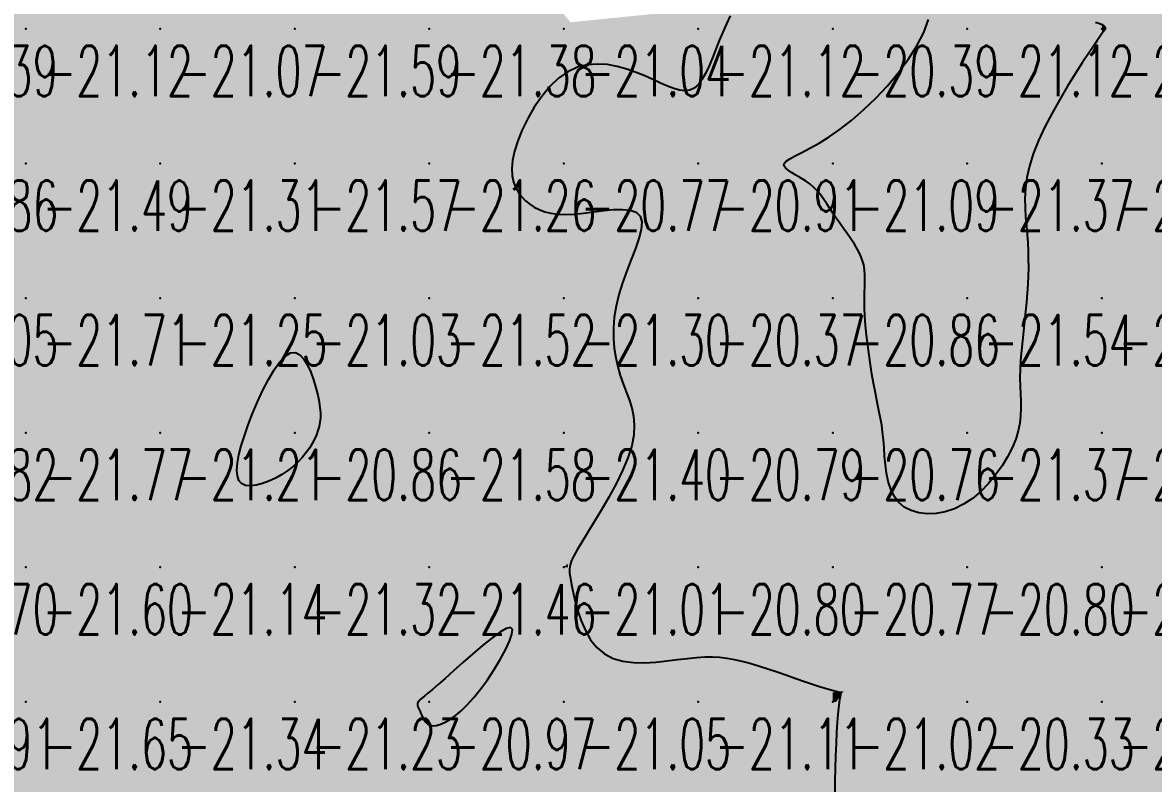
# Model space of a CAD drawing. Header units: millimetres. Extents: x 88261 to 90953, y 390274 to 392322.
# Drawn here: x 89000 to 89084.1, y 391531.2 to 391587.7 of the extents above; entities that cross this region are included whole.
import ezdxf
from ezdxf.enums import TextEntityAlignment as Align

# ---------------------------------------------------------------- set-up
doc = ezdxf.new("R2010")
doc.units = ezdxf.units.MM
doc.header["$LTSCALE"] = 25
for name, color, linetype in [('CN_03_00', 7, 'Continuous'), ('COTEAlt', 7, 'Continuous'), ('TN_COLORIAGE', 7, 'Continuous')]:
    doc.layers.add(name, color=color, linetype=linetype)
doc.styles.add('Simplex 1.0', font='Simplex.shx', dxfattribs={"width": 0.99, "height": 2.5})
doc.styles.get("Standard").update_dxf_attribs({"font": 'times.ttf'})

# ---------------------------------------------------------------- blocks, each defined once
blk = doc.blocks.new('COTE')
at = {"color": 0}
blk.add_point((0, 0), dxfattribs=at)
at = {"layer": 'COTEAlt'}
blk.add_attdef('ALT', text='', height=3.75, dxfattribs=at).set_placement((1.25, -1.25), align=Align.TOP_LEFT)

msp = doc.modelspace()

# ---------------------------------------------------------------- linework, layer by layer
at = {"layer": 'CN_03_00', "elevation": -21, "flags": 128}
for points in [[(89052.623, 391588.203), (89052.347, 391587.62), (89052.071, 391587.005), (89051.808, 391586.368), (89051.555, 391585.728), (89051.307, 391585.102), (89051.059, 391584.51), (89050.804, 391583.97), (89050.538, 391583.499), (89050.255, 391583.117), (89049.949, 391582.841), (89049.615, 391582.685), (89049.251, 391582.639), (89048.853, 391582.685), (89048.42, 391582.808), (89047.949, 391582.992), (89047.437, 391583.221), (89046.881, 391583.478), (89046.28, 391583.748), (89045.633, 391584.014), (89044.946, 391584.256), (89044.231, 391584.453), (89043.496, 391584.586), (89042.751, 391584.634), (89042.006, 391584.576), (89041.27, 391584.393), (89040.553, 391584.063), (89039.865, 391583.576), (89039.214, 391582.954), (89038.61, 391582.229), (89038.06, 391581.432), (89037.575, 391580.595), (89037.162, 391579.75), (89036.831, 391578.928), (89036.591, 391578.161), (89036.447, 391577.474), (89036.394, 391576.865), (89036.42, 391576.329), (89036.517, 391575.858), (89036.674, 391575.444), (89036.883, 391575.081), (89037.133, 391574.761), (89037.416, 391574.476), (89037.723, 391574.223), (89038.058, 391574), (89038.429, 391573.812), (89038.84, 391573.662), (89039.299, 391573.55), (89039.812, 391573.482), (89040.384, 391573.458), (89041.023, 391573.482), (89041.728, 391573.553), (89042.473, 391573.648), (89043.225, 391573.744), (89043.95, 391573.814), (89044.617, 391573.834), (89045.191, 391573.777), (89045.641, 391573.62), (89045.933, 391573.335), (89046.046, 391572.906), (89046.002, 391572.347), (89045.834, 391571.681), (89045.578, 391570.928), (89045.266, 391570.112), (89044.933, 391569.255), (89044.612, 391568.377), (89044.336, 391567.503), (89044.134, 391566.65), (89044.006, 391565.822), (89043.946, 391565.022), (89043.947, 391564.251), (89044.005, 391563.51), (89044.112, 391562.801), (89044.263, 391562.124), (89044.453, 391561.481), (89044.671, 391560.872), (89044.9, 391560.281), (89045.119, 391559.695), (89045.305, 391559.097), (89045.437, 391558.47), (89045.494, 391557.8), (89045.455, 391557.071), (89045.298, 391556.265), (89045.01, 391555.377), (89044.613, 391554.426), (89044.135, 391553.444), (89043.608, 391552.46), (89043.059, 391551.504), (89042.519, 391550.606), (89042.018, 391549.795), (89041.585, 391549.102), (89041.243, 391548.545), (89040.991, 391548.101), (89040.817, 391547.738), (89040.715, 391547.421), (89040.674, 391547.117), (89040.685, 391546.792), (89040.74, 391546.413), (89040.83, 391545.947), (89040.948, 391545.37), (89041.1, 391544.707), (89041.297, 391543.99), (89041.547, 391543.254), (89041.86, 391542.533), (89042.245, 391541.861), (89042.711, 391541.272), (89043.268, 391540.799), (89043.92, 391540.467), (89044.65, 391540.264), (89045.437, 391540.167), (89046.258, 391540.152), (89047.091, 391540.198), (89047.916, 391540.282), (89048.708, 391540.381), (89049.448, 391540.473), (89050.119, 391540.539), (89050.731, 391540.575), (89051.301, 391540.579), (89051.844, 391540.552), (89052.378, 391540.492), (89052.917, 391540.4), (89053.479, 391540.273), (89054.079, 391540.113), (89054.728, 391539.919), (89055.414, 391539.7), (89056.117, 391539.466), (89056.82, 391539.224), (89057.504, 391538.986), (89058.15, 391538.761), (89058.74, 391538.557), (89059.256, 391538.385), (89059.683, 391538.252), (89060.026, 391538.152), (89060.293, 391538.08), (89060.495, 391538.028), (89060.64, 391537.99), (89060.737, 391537.959), (89060.795, 391537.927), (89060.823, 391537.889), (89060.829, 391537.835), (89060.817, 391537.751), (89060.791, 391537.621), (89060.755, 391537.43), (89060.711, 391537.16), (89060.662, 391536.796), (89060.613, 391536.321), (89060.567, 391535.721), (89060.526, 391534.986), (89060.49, 391534.147), (89060.459, 391533.239), (89060.433, 391532.299), (89060.411, 391531.365), (89060.394, 391530.474)], [(89079.785, 391587.748), (89080.025, 391587.664), (89080.194, 391587.597), (89080.305, 391587.546), (89080.372, 391587.505), (89080.41, 391587.473), (89080.433, 391587.444), (89080.452, 391587.417), (89080.469, 391587.39), (89080.484, 391587.364), (89080.495, 391587.338), (89080.503, 391587.312), (89080.505, 391587.285), (89080.503, 391587.258), (89080.494, 391587.231), (89080.476, 391587.199), (89080.441, 391587.149), (89080.377, 391587.06), (89080.274, 391586.916), (89080.121, 391586.696), (89079.907, 391586.384), (89079.621, 391585.96), (89079.252, 391585.406), (89078.796, 391584.712), (89078.273, 391583.895), (89077.707, 391582.985), (89077.125, 391582.007), (89076.553, 391580.99), (89076.016, 391579.959), (89075.541, 391578.941), (89075.151, 391577.965), (89074.868, 391577.052), (89074.681, 391576.199), (89074.575, 391575.401), (89074.533, 391574.649), (89074.54, 391573.938), (89074.58, 391573.26), (89074.636, 391572.609), (89074.694, 391571.977), (89074.739, 391571.357), (89074.769, 391570.744), (89074.784, 391570.134), (89074.785, 391569.521), (89074.771, 391568.9), (89074.743, 391568.267), (89074.701, 391567.615), (89074.645, 391566.94), (89074.577, 391566.24), (89074.499, 391565.521), (89074.419, 391564.791), (89074.341, 391564.061), (89074.27, 391563.338), (89074.213, 391562.632), (89074.173, 391561.952), (89074.157, 391561.306), (89074.167, 391560.701), (89074.191, 391560.129), (89074.216, 391559.579), (89074.227, 391559.039), (89074.21, 391558.499), (89074.152, 391557.947), (89074.037, 391557.373), (89073.852, 391556.766), (89073.585, 391556.119), (89073.242, 391555.446), (89072.829, 391554.767), (89072.354, 391554.099), (89071.823, 391553.462), (89071.245, 391552.873), (89070.627, 391552.353), (89069.975, 391551.919), (89069.299, 391551.588), (89068.613, 391551.36), (89067.932, 391551.233), (89067.271, 391551.207), (89066.646, 391551.279), (89066.072, 391551.448), (89065.564, 391551.711), (89065.138, 391552.068), (89064.805, 391552.514), (89064.554, 391553.033), (89064.373, 391553.609), (89064.246, 391554.223), (89064.161, 391554.859), (89064.103, 391555.499), (89064.058, 391556.126), (89064.012, 391556.721), (89063.954, 391557.273), (89063.882, 391557.79), (89063.799, 391558.286), (89063.707, 391558.775), (89063.606, 391559.27), (89063.5, 391559.785), (89063.389, 391560.334), (89063.275, 391560.93), (89063.16, 391561.583), (89063.048, 391562.282), (89062.941, 391563.01), (89062.843, 391563.752), (89062.758, 391564.492), (89062.688, 391565.214), (89062.637, 391565.902), (89062.608, 391566.54), (89062.602, 391567.117), (89062.612, 391567.638), (89062.628, 391568.112), (89062.639, 391568.547), (89062.636, 391568.954), (89062.609, 391569.341), (89062.548, 391569.717), (89062.443, 391570.092), (89062.287, 391570.474), (89062.087, 391570.86), (89061.852, 391571.251), (89061.593, 391571.642), (89061.317, 391572.033), (89061.037, 391572.421), (89060.76, 391572.804), (89060.496, 391573.18), (89060.253, 391573.547), (89060.025, 391573.903), (89059.805, 391574.246), (89059.585, 391574.576), (89059.356, 391574.89), (89059.111, 391575.187), (89058.842, 391575.465), (89058.542, 391575.723), (89058.207, 391575.96), (89057.855, 391576.178), (89057.508, 391576.38), (89057.188, 391576.569), (89056.919, 391576.747), (89056.722, 391576.918), (89056.619, 391577.083), (89056.633, 391577.247), (89056.781, 391577.413), (89057.058, 391577.594), (89057.452, 391577.804), (89057.952, 391578.058), (89058.547, 391578.37), (89059.227, 391578.753), (89059.98, 391579.223), (89060.796, 391579.793), (89061.66, 391580.472), (89062.55, 391581.249), (89063.44, 391582.105), (89064.305, 391583.023), (89065.12, 391583.985), (89065.859, 391584.975), (89066.496, 391585.973), (89067.007, 391586.964), (89067.371, 391587.93)]]:
    msp.add_lwpolyline(points, dxfattribs=at)
for points in [[(89016.099, 391553.694), (89015.983, 391554.034), (89015.949, 391554.467), (89015.989, 391554.989), (89016.1, 391555.591), (89016.273, 391556.267), (89016.505, 391557.01), (89016.789, 391557.814), (89017.119, 391558.668), (89017.486, 391559.54), (89017.881, 391560.395), (89018.294, 391561.197), (89018.715, 391561.912), (89019.136, 391562.504), (89019.546, 391562.937), (89019.937, 391563.176), (89020.3, 391563.198), (89020.633, 391563.027), (89020.935, 391562.701), (89021.205, 391562.256), (89021.443, 391561.729), (89021.648, 391561.157), (89021.819, 391560.578), (89021.956, 391560.027), (89022.057, 391559.534), (89022.123, 391559.097), (89022.157, 391558.707), (89022.158, 391558.352), (89022.128, 391558.023), (89022.068, 391557.71), (89021.979, 391557.403), (89021.862, 391557.092), (89021.718, 391556.77), (89021.544, 391556.438), (89021.339, 391556.1), (89021.099, 391555.758), (89020.822, 391555.418), (89020.506, 391555.082), (89020.147, 391554.755), (89019.743, 391554.439), (89019.295, 391554.14), (89018.818, 391553.869), (89018.327, 391553.636), (89017.842, 391553.454), (89017.379, 391553.333), (89016.957, 391553.286), (89016.591, 391553.323), (89016.301, 391553.456), (89016.099, 391553.694)], [(89029.698, 391536.223), (89029.777, 391536.053), (89029.872, 391535.887), (89029.986, 391535.734), (89030.126, 391535.606), (89030.297, 391535.513), (89030.504, 391535.466), (89030.753, 391535.476), (89031.047, 391535.551), (89031.384, 391535.696), (89031.76, 391535.914), (89032.17, 391536.207), (89032.61, 391536.578), (89033.075, 391537.029), (89033.561, 391537.564), (89034.064, 391538.185), (89034.575, 391538.887), (89035.073, 391539.636), (89035.53, 391540.39), (89035.921, 391541.107), (89036.22, 391541.745), (89036.4, 391542.264), (89036.435, 391542.62), (89036.299, 391542.772), (89035.976, 391542.692), (89035.495, 391542.412), (89034.893, 391541.974), (89034.21, 391541.424), (89033.483, 391540.805), (89032.752, 391540.163), (89032.053, 391539.541), (89031.427, 391538.984), (89030.903, 391538.527), (89030.479, 391538.165), (89030.144, 391537.885), (89029.886, 391537.673), (89029.695, 391537.515), (89029.561, 391537.397), (89029.471, 391537.305), (89029.416, 391537.226), (89029.386, 391537.147), (89029.377, 391537.065), (89029.387, 391536.978), (89029.413, 391536.883), (89029.452, 391536.778), (89029.503, 391536.662), (89029.562, 391536.531), (89029.627, 391536.385), (89029.698, 391536.223)]]:
    msp.add_lwpolyline(points, close=True, dxfattribs=at)
at = {"layer": 'TN_COLORIAGE', "color": 233}
for points in [[(88990.249, 391587.239, -21.134), (89000.249, 391587.239, -21.134), (89000.249, 391597.239, -21.134)], [(88990.249, 391597.239, -21.134), (88990.249, 391587.239, -21.134), (89000.249, 391597.239, -21.134)], [(89000.249, 391597.239, -21), (89004.621, 391597.239, -21), (89000.249, 391587.239, -21), (89004.303, 391591.293, -21)], [(89010.249, 391587.239, -21.602), (89020.249, 391587.239, -21.602), (89020.249, 391597.239, -21.602)], [(89020.249, 391597.239, -21), (89012.48, 391597.239, -21), (89010.249, 391587.239, -21), (89010.249, 391590.038, -21)], [(89020.249, 391587.239, -21.343), (89030.249, 391587.239, -21.343), (89030.249, 391597.239, -21.343)], [(89020.249, 391597.239, -21.343), (89020.249, 391587.239, -21.343), (89030.249, 391597.239, -21.343)], [(89030.249, 391587.239, -21), (89035.794, 391592.785, -21), (89030.249, 391597.239, -21), (89035.573, 391597.239, -21)], [(89070.249, 391597.239, -21), (89067.264, 391594.255, -21), (89070.249, 391587.239, -21), (89068.632, 391587.239, -21)], [(89070.249, 391597.239, -21), (89074.496, 391597.239, -21), (89070.249, 391587.239, -21), (89072.757, 391589.747, -21)], [(89030.249, 391587.239, -21), (89035.794, 391592.785, -21), (89040.249, 391587.239, -21), (89040.249, 391588.34, -21)], [(89000.249, 391587.239, -21), (89004.303, 391591.293, -21), (89010.249, 391587.239, -21), (89010.249, 391590.038, -21)], [(89051.901, 391587.239, -21.121), (89054.573, 391591.564, -21.121), (89050.249, 391587.239, -21.121)], [(89050.249, 391588.686, -21.121), (89054.573, 391591.564, -21.121), (89050.249, 391587.239, -21.121)], [(89070.249, 391587.239, -21), (89072.757, 391589.747, -21), (89080.249, 391587.239, -21), (89080.249, 391587.681, -21)], [(89050.249, 391587.239, -21), (89050.249, 391588.686, -21), (89040.249, 391587.239, -21), (89040.745, 391587.736, -21)], [(89040.745, 391587.736, -21.037), (89040.249, 391588.34, -21.037), (89040.249, 391587.239, -21.037)], [(88990.249, 391587.239, -21.118), (88990.249, 391577.239, -21.118), (89000.249, 391587.239, -21.118)], [(88990.249, 391577.239, -21.118), (89000.249, 391577.239, -21.118), (89000.249, 391587.239, -21.118)], [(89000.249, 391577.239, -21.067), (89010.249, 391577.239, -21.067), (89010.249, 391587.239, -21.067)], [(89000.249, 391587.239, -21.067), (89000.249, 391577.239, -21.067), (89010.249, 391587.239, -21.067)], [(89010.249, 391587.239, -21.591), (89010.249, 391577.239, -21.591), (89020.249, 391587.239, -21.591)], [(89010.249, 391577.239, -21.591), (89020.249, 391577.239, -21.591), (89020.249, 391587.239, -21.591)], [(89020.249, 391577.239, -21.375), (89030.249, 391577.239, -21.375), (89030.249, 391587.239, -21.375)], [(89020.249, 391587.239, -21.375), (89020.249, 391577.239, -21.375), (89030.249, 391587.239, -21.375)], [(89030.249, 391577.239, -21), (89035.53, 391577.239, -21), (89040.249, 391587.239, -21), (89040.249, 391585.839, -21)], [(89030.249, 391587.239, -21.037), (89030.249, 391577.239, -21.037), (89040.249, 391587.239, -21.037)], [(89050.249, 391587.239, -21), (89046.796, 391583.786, -21), (89040.249, 391587.239, -21), (89040.249, 391585.839, -21)], [(89046.796, 391583.786, -21.121), (89050.249, 391581.506, -21.121), (89050.249, 391587.239, -21.121)], [(89051.901, 391587.239, -21.121), (89050.249, 391581.506, -21.121), (89050.249, 391587.239, -21.121)], [(89070.249, 391587.239, -21), (89068.632, 391587.239, -21), (89060.249, 391577.239, -21), (89060.249, 391578.569, -21)], [(89060.249, 391577.239, -21.118), (89070.249, 391577.239, -21.118), (89070.249, 391587.239, -21.118)], [(89070.249, 391587.239, -21.016), (89070.249, 391577.239, -21.016), (89080.249, 391587.239, -21.016)], [(89070.249, 391577.239, -21), (89073.951, 391577.239, -21), (89080.249, 391587.239, -21), (89080.249, 391586.99, -21)], [(89080.446, 391587.436, -21.016), (89080.249, 391587.681, -21.016), (89080.249, 391587.239, -21.016)], [(89080.446, 391587.436, -21.016), (89080.567, 391587.239, -21.016), (89080.249, 391587.239, -21.016)], [(89080.249, 391586.99, -21.016), (89080.567, 391587.239, -21.016), (89080.249, 391587.239, -21.016)], [(89060.249, 391578.569, -21.093), (89055.147, 391577.239, -21.093), (89060.249, 391577.239, -21.093)], [(88990.249, 391569.67, -21.495), (88991.088, 391568.079, -21.495), (88990.249, 391577.239, -21.495), (89000.249, 391577.239, -21.495)], [(88991.643, 391567.239, -21.495), (88991.088, 391568.079, -21.495), (89000.249, 391567.239, -21.495), (89000.249, 391577.239, -21.495)], [(89000.249, 391577.239, -21.314), (89000.249, 391567.239, -21.314), (89010.249, 391577.239, -21.314)], [(89000.249, 391567.239, -21.314), (89010.249, 391567.239, -21.314), (89010.249, 391577.239, -21.314)], [(89010.249, 391577.239, -21.572), (89010.249, 391567.239, -21.572), (89020.249, 391577.239, -21.572)], [(89010.249, 391567.239, -21.572), (89020.249, 391567.239, -21.572), (89020.249, 391577.239, -21.572)], [(89020.249, 391567.239, -21.256), (89030.249, 391567.239, -21.256), (89030.249, 391577.239, -21.256)], [(89020.249, 391577.239, -21.256), (89020.249, 391567.239, -21.256), (89030.249, 391577.239, -21.256)], [(89030.249, 391567.239, -21), (89037.179, 391574.169, -21), (89030.249, 391577.239, -21), (89035.53, 391577.239, -21)], [(89058.964, 391575.955, -21.093), (89055.147, 391577.239, -21.093), (89060.249, 391577.239, -21.093)], [(89058.964, 391575.955, -21.093), (89060.249, 391573.279, -21.093), (89060.249, 391577.239, -21.093)], [(89070.249, 391577.239, -21), (89063.018, 391570.009, -21), (89060.249, 391577.239, -21), (89060.249, 391573.279, -21)], [(89070.249, 391567.239, -21), (89062.336, 391567.239, -21), (89070.249, 391577.239, -21), (89063.018, 391570.009, -21)], [(89070.249, 391567.239, -21), (89074.854, 391571.845, -21), (89070.249, 391577.239, -21), (89073.951, 391577.239, -21)], [(89043.485, 391567.239, -21.303), (89047.966, 391574.957, -21.303), (89040.249, 391567.239, -21.303)], [(89040.249, 391572.942, -21.303), (89047.966, 391574.957, -21.303), (89040.249, 391567.239, -21.303)], [(89030.249, 391567.239, -21), (89037.179, 391574.169, -21), (89040.249, 391567.239, -21), (89040.249, 391572.942, -21)], [(89074.792, 391567.239, -21.54), (89074.854, 391571.845, -21.54), (89070.249, 391567.239, -21.54)], [(88990.249, 391557.239, -21.714), (89000.249, 391557.239, -21.714), (89000.249, 391567.239, -21.714)], [(88990.249, 391565.238, -21.714), (88991.643, 391567.239, -21.714), (88990.249, 391557.239, -21.714), (89000.249, 391567.239, -21.714)], [(89000.249, 391557.239, -21.248), (89010.249, 391557.239, -21.248), (89010.249, 391567.239, -21.248)], [(89000.249, 391567.239, -21.248), (89000.249, 391557.239, -21.248), (89010.249, 391567.239, -21.248)], [(89010.249, 391567.239, -21.026), (89010.249, 391557.239, -21.026), (89020.249, 391567.239, -21.026)], [(89010.249, 391557.239, -21), (89016.293, 391557.239, -21), (89020.249, 391567.239, -21), (89020.249, 391565.623, -21)], [(89030.249, 391567.239, -21), (89022.334, 391559.325, -21), (89020.249, 391567.239, -21), (89020.249, 391565.623, -21)], [(89030.249, 391557.239, -21), (89022.147, 391557.239, -21), (89030.249, 391567.239, -21), (89022.334, 391559.325, -21)], [(89030.249, 391557.239, -21.303), (89040.249, 391557.239, -21.303), (89040.249, 391567.239, -21.303)], [(89030.249, 391567.239, -21.303), (89030.249, 391557.239, -21.303), (89040.249, 391567.239, -21.303)], [(89040.249, 391557.239, -21), (89044.112, 391561.102, -21), (89040.249, 391567.239, -21), (89043.485, 391567.239, -21)], [(89063.285, 391560.276, -21.54), (89062.336, 391567.239, -21.54), (89070.249, 391567.239, -21.54)], [(89070.249, 391567.239, -21), (89063.285, 391560.276, -21), (89070.249, 391557.239, -21), (89064.171, 391557.239, -21)], [(89070.249, 391567.239, -21), (89074.792, 391567.239, -21), (89070.249, 391557.239, -21), (89073.849, 391560.84, -21)], [(89044.112, 391561.102, -21.399), (89046.784, 391557.239, -21.399), (89040.249, 391557.239, -21.399)], [(89073.849, 391560.84, -21.365), (89074.753, 391557.239, -21.365), (89070.249, 391557.239, -21.365)], [(88990.249, 391547.239, -21.766), (89000.249, 391547.239, -21.766), (89000.249, 391557.239, -21.766)], [(88990.249, 391557.239, -21.766), (88990.249, 391547.239, -21.766), (89000.249, 391557.239, -21.766)], [(89000.249, 391557.239, -21.208), (89000.249, 391547.239, -21.208), (89010.249, 391557.239, -21.208)], [(89000.249, 391547.239, -21.208), (89010.249, 391547.239, -21.208), (89010.249, 391557.239, -21.208)], [(89010.249, 391557.239, -21), (89016.293, 391557.239, -21), (89010.249, 391547.239, -21), (89015.316, 391552.306, -21)], [(89030.249, 391557.239, -21), (89022.147, 391557.239, -21), (89020.249, 391547.239, -21), (89020.249, 391554.272, -21)], [(89020.249, 391547.239, -21.58), (89030.249, 391547.239, -21.58), (89030.249, 391557.239, -21.58)], [(89030.249, 391547.239, -21.399), (89040.249, 391547.239, -21.399), (89040.249, 391557.239, -21.399)], [(89030.249, 391557.239, -21.399), (89030.249, 391547.239, -21.399), (89040.249, 391557.239, -21.399)], [(89040.249, 391557.239, -21), (89046.784, 391557.239, -21), (89040.249, 391547.239, -21), (89040.542, 391547.533, -21)], [(89064.103, 391551.093, -21.365), (89070.249, 391550.796, -21.365), (89070.249, 391557.239, -21.365)], [(89064.171, 391557.239, -21.365), (89064.103, 391551.093, -21.365), (89070.249, 391557.239, -21.365)], [(89074.753, 391557.239, -21.365), (89070.249, 391550.796, -21.365), (89070.249, 391557.239, -21.365)], [(89020.249, 391547.239, -21), (89020.249, 391554.272, -21), (89010.249, 391547.239, -21), (89015.316, 391552.306, -21)], [(89040.542, 391547.533, -21.006), (89040.559, 391547.239, -21.006), (89040.249, 391547.239, -21.006)], [(88990.249, 391537.239, -21.596), (89000.249, 391537.239, -21.596), (89000.249, 391547.239, -21.596)], [(88990.249, 391547.239, -21.596), (88990.249, 391537.239, -21.596), (89000.249, 391547.239, -21.596)], [(89000.249, 391537.239, -21.14), (89010.249, 391537.239, -21.14), (89010.249, 391547.239, -21.14)], [(89000.249, 391547.239, -21.14), (89000.249, 391537.239, -21.14), (89010.249, 391547.239, -21.14)], [(89010.249, 391537.239, -21.322), (89020.249, 391537.239, -21.322), (89020.249, 391547.239, -21.322)], [(89010.249, 391547.239, -21.322), (89010.249, 391537.239, -21.322), (89020.249, 391547.239, -21.322)], [(89030.249, 391547.239, -21), (89030.249, 391537.818, -21), (89020.249, 391537.239, -21), (89029.166, 391537.239, -21)], [(89020.249, 391547.239, -21.46), (89020.249, 391537.239, -21.46), (89030.249, 391547.239, -21.46)], [(89030.249, 391547.239, -21), (89030.249, 391537.818, -21), (89040.249, 391547.239, -21), (89038.403, 391545.393, -21)], [(89040.249, 391537.239, -21), (89033.933, 391537.239, -21), (89040.249, 391547.239, -21), (89038.403, 391545.393, -21)], [(89040.249, 391537.239, -21), (89042.2, 391539.191, -21), (89040.249, 391547.239, -21), (89040.559, 391547.239, -21)], [(89050.249, 391537.239, -21), (89050.249, 391540.791, -21), (89040.249, 391537.239, -21), (89042.2, 391539.191, -21)], [(89053.494, 391540.485, -21.11), (89050.249, 391540.791, -21.11), (89050.249, 391537.239, -21.11)], [(89050.249, 391537.239, -21), (89053.494, 391540.485, -21), (89060.249, 391537.239, -21), (89060.249, 391537.948, -21)], [(89060.504, 391537.239, -21.017), (89061.046, 391538.036, -21.017), (89060.249, 391537.239, -21.017)], [(89060.249, 391537.948, -21.017), (89061.046, 391538.036, -21.017), (89060.249, 391537.239, -21.017)], [(88990.249, 391537.239, -21.647), (88990.249, 391527.239, -21.647), (89000.249, 391537.239, -21.647)], [(88990.249, 391527.239, -21.647), (89000.249, 391527.239, -21.647), (89000.249, 391537.239, -21.647)], [(89000.249, 391527.239, -21.337), (89010.249, 391527.239, -21.337), (89010.249, 391537.239, -21.337)], [(89000.249, 391537.239, -21.337), (89000.249, 391527.239, -21.337), (89010.249, 391537.239, -21.337)], [(89010.249, 391537.239, -21.232), (89010.249, 391527.239, -21.232), (89020.249, 391537.239, -21.232)], [(89010.249, 391527.239, -21.232), (89020.249, 391527.239, -21.232), (89020.249, 391537.239, -21.232)], [(89020.249, 391527.239, -21), (89029.587, 391536.578, -21), (89020.249, 391537.239, -21), (89029.166, 391537.239, -21)], [(89020.249, 391527.239, -21), (89029.587, 391536.578, -21), (89030.249, 391527.239, -21), (89030.249, 391534.759, -21)], [(89030.249, 391527.239, -21.048), (89040.249, 391527.239, -21.048), (89040.249, 391537.239, -21.048)], [(89030.249, 391527.239, -21), (89030.249, 391534.759, -21), (89040.249, 391537.239, -21), (89033.933, 391537.239, -21)], [(89040.249, 391527.239, -21.11), (89050.249, 391527.239, -21.11), (89050.249, 391537.239, -21.11)], [(89040.249, 391537.239, -21.11), (89040.249, 391527.239, -21.11), (89050.249, 391537.239, -21.11)], [(89050.249, 391527.239, -21.017), (89060.249, 391527.239, -21.017), (89060.249, 391537.239, -21.017)], [(89050.249, 391537.239, -21.017), (89050.249, 391527.239, -21.017), (89060.249, 391537.239, -21.017)], [(89060.249, 391537.239, -21), (89060.504, 391537.239, -21), (89060.249, 391527.239, -21), (89060.339, 391527.33, -21)]]:
    msp.add_solid(points, dxfattribs=at)
at = {"layer": 'TN_COLORIAGE', "color": 223}
for points in [[(89054.573, 391591.564, -20.391), (89051.901, 391587.239, -20.391), (89060.249, 391597.239, -20.391), (89060.249, 391587.239, -20.391)], [(89064.04, 391597.239, -20.391), (89067.264, 391594.255, -20.391), (89060.249, 391597.239, -20.391), (89060.249, 391587.239, -20.391)], [(89080.249, 391587.681, -20.649), (89072.757, 391589.747, -20.649), (89080.249, 391597.239, -20.649)], [(89080.249, 391587.681, -20.193), (89080.446, 391587.436, -20.193), (89080.249, 391597.239, -20.193), (89090.249, 391597.239, -20.193)], [(89080.567, 391587.239, -20.193), (89080.446, 391587.436, -20.193), (89090.249, 391587.239, -20.193), (89090.249, 391597.239, -20.193)], [(89068.632, 391587.239, -20.391), (89067.264, 391594.255, -20.391), (89060.249, 391587.239, -20.391)], [(89055.147, 391577.239, -20.391), (89060.249, 391578.569, -20.391), (89050.249, 391577.239, -20.391), (89060.249, 391587.239, -20.391)], [(89050.249, 391581.506, -20.391), (89051.901, 391587.239, -20.391), (89050.249, 391577.239, -20.391), (89060.249, 391587.239, -20.391)], [(89060.249, 391578.569, -20.391), (89068.632, 391587.239, -20.391), (89060.249, 391587.239, -20.391)], [(89080.249, 391586.99, -20.367), (89073.951, 391577.239, -20.367), (89080.249, 391577.239, -20.367)], [(89080.249, 391577.239, -20.506), (89090.249, 391577.239, -20.506), (89090.249, 391587.239, -20.506)], [(89080.567, 391587.239, -20.367), (89080.249, 391586.99, -20.367), (89090.249, 391587.239, -20.367), (89080.249, 391577.239, -20.367)], [(89040.249, 391585.839, -20.771), (89035.53, 391577.239, -20.771), (89040.249, 391577.239, -20.771)], [(89040.249, 391585.839, -20.771), (89046.796, 391583.786, -20.771), (89040.249, 391577.239, -20.771)], [(89050.249, 391581.506, -20.771), (89046.796, 391583.786, -20.771), (89050.249, 391577.239, -20.771), (89040.249, 391577.239, -20.771)], [(89035.53, 391577.239, -20.771), (89037.179, 391574.169, -20.771), (89040.249, 391577.239, -20.771)], [(89040.249, 391572.942, -20.771), (89037.179, 391574.169, -20.771), (89040.249, 391577.239, -20.771)], [(89047.966, 391574.957, -20.771), (89040.249, 391572.942, -20.771), (89050.249, 391577.239, -20.771), (89040.249, 391577.239, -20.771)], [(89047.966, 391574.957, -20.366), (89043.485, 391567.239, -20.366), (89050.249, 391577.239, -20.366), (89050.249, 391567.239, -20.366)], [(89055.147, 391577.239, -20.366), (89058.964, 391575.955, -20.366), (89050.249, 391577.239, -20.366), (89050.249, 391567.239, -20.366)], [(89073.951, 391577.239, -20.367), (89074.854, 391571.845, -20.367), (89080.249, 391577.239, -20.367)], [(89074.854, 391571.845, -20.351), (89074.792, 391567.239, -20.351), (89080.249, 391577.239, -20.351), (89080.249, 391567.239, -20.351)], [(89080.249, 391567.239, -20.586), (89090.249, 391567.239, -20.586), (89090.249, 391577.239, -20.586)], [(89080.249, 391577.239, -20.586), (89080.249, 391567.239, -20.586), (89090.249, 391577.239, -20.586)], [(89060.249, 391573.279, -20.366), (89058.964, 391575.955, -20.366), (89060.249, 391567.239, -20.366), (89050.249, 391567.239, -20.366)], [(89060.249, 391573.279, -20.857), (89063.018, 391570.009, -20.857), (89060.249, 391567.239, -20.857)], [(89063.018, 391570.009, -20.857), (89062.336, 391567.239, -20.857), (89060.249, 391567.239, -20.857)], [(89043.485, 391567.239, -20.366), (89044.112, 391561.102, -20.366), (89050.249, 391567.239, -20.366)], [(89046.784, 391557.239, -20.366), (89044.112, 391561.102, -20.366), (89050.249, 391557.239, -20.366), (89050.249, 391567.239, -20.366)], [(89050.249, 391557.239, -20.857), (89060.249, 391557.239, -20.857), (89060.249, 391567.239, -20.857)], [(89050.249, 391567.239, -20.857), (89050.249, 391557.239, -20.857), (89060.249, 391567.239, -20.857)], [(89062.336, 391567.239, -20.764), (89063.285, 391560.276, -20.764), (89060.249, 391567.239, -20.764), (89060.249, 391557.239, -20.764)], [(89074.753, 391557.239, -20.351), (89073.849, 391560.84, -20.351), (89080.249, 391557.239, -20.351), (89080.249, 391567.239, -20.351)], [(89073.849, 391560.84, -20.351), (89074.792, 391567.239, -20.351), (89080.249, 391567.239, -20.351)], [(89080.249, 391557.239, -20.613), (89090.249, 391557.239, -20.613), (89090.249, 391567.239, -20.613)], [(89080.249, 391567.239, -20.613), (89080.249, 391557.239, -20.613), (89090.249, 391567.239, -20.613)], [(89020.249, 391565.623, -20.864), (89016.293, 391557.239, -20.864), (89020.249, 391557.239, -20.864)], [(89020.249, 391565.623, -20.864), (89022.334, 391559.325, -20.864), (89020.249, 391557.239, -20.864)], [(89064.171, 391557.239, -20.764), (89063.285, 391560.276, -20.764), (89060.249, 391557.239, -20.764)], [(89022.334, 391559.325, -20.864), (89022.147, 391557.239, -20.864), (89020.249, 391557.239, -20.864)], [(89015.316, 391552.306, -20.864), (89020.249, 391554.272, -20.864), (89020.249, 391557.239, -20.864)], [(89015.316, 391552.306, -20.864), (89016.293, 391557.239, -20.864), (89020.249, 391557.239, -20.864)], [(89020.249, 391554.272, -20.864), (89022.147, 391557.239, -20.864), (89020.249, 391557.239, -20.864)], [(89040.542, 391547.533, -20.788), (89046.784, 391557.239, -20.788), (89050.249, 391557.239, -20.788)], [(89040.559, 391547.239, -20.788), (89040.542, 391547.533, -20.788), (89050.249, 391547.239, -20.788), (89050.249, 391557.239, -20.788)], [(89050.249, 391557.239, -20.764), (89050.249, 391547.239, -20.764), (89060.249, 391557.239, -20.764)], [(89050.249, 391547.239, -20.764), (89060.249, 391547.239, -20.764), (89060.249, 391557.239, -20.764)], [(89064.103, 391551.093, -20.764), (89064.171, 391557.239, -20.764), (89060.249, 391547.239, -20.764), (89060.249, 391557.239, -20.764)], [(89070.249, 391547.239, -20.554), (89080.249, 391547.239, -20.554), (89080.249, 391557.239, -20.554)], [(89070.249, 391550.796, -20.554), (89074.753, 391557.239, -20.554), (89070.249, 391547.239, -20.554), (89080.249, 391557.239, -20.554)], [(89080.249, 391557.239, -20.359), (89080.249, 391547.239, -20.359), (89090.249, 391557.239, -20.359)], [(89080.249, 391547.239, -20.359), (89090.249, 391547.239, -20.359), (89090.249, 391557.239, -20.359)], [(89070.249, 391550.796, -20.771), (89064.103, 391551.093, -20.771), (89070.249, 391547.239, -20.771), (89060.249, 391547.239, -20.771)], [(89040.559, 391547.239, -20.8), (89042.2, 391539.191, -20.8), (89050.249, 391547.239, -20.8)], [(89042.2, 391539.191, -20.8), (89050.249, 391540.791, -20.8), (89050.249, 391547.239, -20.8)], [(89050.249, 391540.791, -20.771), (89053.494, 391540.485, -20.771), (89050.249, 391547.239, -20.771), (89060.249, 391547.239, -20.771)], [(89060.249, 391537.948, -20.771), (89053.494, 391540.485, -20.771), (89060.249, 391547.239, -20.771)], [(89061.046, 391538.036, -20.771), (89060.249, 391537.948, -20.771), (89070.249, 391547.239, -20.771), (89060.249, 391547.239, -20.771)], [(89061.046, 391538.036, -20.333), (89060.504, 391537.239, -20.333), (89070.249, 391547.239, -20.333), (89070.249, 391537.239, -20.333)], [(89070.249, 391537.239, -20.624), (89080.249, 391537.239, -20.624), (89080.249, 391547.239, -20.624)], [(89070.249, 391547.239, -20.624), (89070.249, 391537.239, -20.624), (89080.249, 391547.239, -20.624)], [(89080.249, 391537.239, -20.497), (89090.249, 391537.239, -20.497), (89090.249, 391547.239, -20.497)], [(89080.249, 391547.239, -20.497), (89080.249, 391537.239, -20.497), (89090.249, 391547.239, -20.497)], [(89038.403, 391545.393, -20.972), (89033.933, 391537.239, -20.972), (89030.249, 391537.239, -20.972)], [(89038.403, 391545.393, -20.972), (89030.249, 391537.818, -20.972), (89030.249, 391537.239, -20.972)], [(89029.166, 391537.239, -20.972), (89030.249, 391537.818, -20.972), (89030.249, 391537.239, -20.972)], [(89029.166, 391537.239, -20.972), (89029.587, 391536.578, -20.972), (89030.249, 391537.239, -20.972)], [(89030.249, 391534.759, -20.972), (89029.587, 391536.578, -20.972), (89030.249, 391537.239, -20.972)], [(89033.933, 391537.239, -20.972), (89030.249, 391534.759, -20.972), (89030.249, 391537.239, -20.972)], [(89060.351, 391527.239, -20.333), (89060.339, 391527.33, -20.333), (89070.249, 391527.239, -20.333), (89070.249, 391537.239, -20.333)], [(89060.339, 391527.33, -20.333), (89060.504, 391537.239, -20.333), (89070.249, 391537.239, -20.333)], [(89070.249, 391527.239, -20.609), (89080.249, 391527.239, -20.609), (89080.249, 391537.239, -20.609)], [(89070.249, 391537.239, -20.609), (89070.249, 391527.239, -20.609), (89080.249, 391537.239, -20.609)], [(89080.249, 391527.239, -20.578), (89090.249, 391527.239, -20.578), (89090.249, 391537.239, -20.578)], [(89080.249, 391537.239, -20.578), (89080.249, 391527.239, -20.578), (89090.249, 391537.239, -20.578)]]:
    msp.add_solid(points, dxfattribs=at)

# ---------------------------------------------------------------- block references
at = {"layer": 'COTEAlt'}
ref = msp.add_blockref('COTE', (88990.249, 391587.239), dxfattribs=at)
ref.add_attrib('ALT', '-21.39', dxfattribs={"height": 3.75, "style": 'Simplex 1.0', "width": 0.6}).set_placement((88991.499, 391585.989), align=Align.TOP_LEFT)
ref = msp.add_blockref('COTE', (89000.249, 391587.239), dxfattribs=at)
ref.add_attrib('ALT', '-21.12', dxfattribs={"height": 3.75, "style": 'Simplex 1.0', "width": 0.6}).set_placement((89001.499, 391585.989), align=Align.TOP_LEFT)
ref = msp.add_blockref('COTE', (89010.249, 391587.239), dxfattribs=at)
ref.add_attrib('ALT', '-21.07', dxfattribs={"height": 3.75, "style": 'Simplex 1.0', "width": 0.6}).set_placement((89011.499, 391585.989), align=Align.TOP_LEFT)
ref = msp.add_blockref('COTE', (89020.249, 391587.239), dxfattribs=at)
ref.add_attrib('ALT', '-21.59', dxfattribs={"height": 3.75, "style": 'Simplex 1.0', "width": 0.6}).set_placement((89021.499, 391585.989), align=Align.TOP_LEFT)
ref = msp.add_blockref('COTE', (89030.249, 391587.239), dxfattribs=at)
ref.add_attrib('ALT', '-21.38', dxfattribs={"height": 3.75, "style": 'Simplex 1.0', "width": 0.6}).set_placement((89031.499, 391585.989), align=Align.TOP_LEFT)
ref = msp.add_blockref('COTE', (89040.249, 391587.239), dxfattribs=at)
ref.add_attrib('ALT', '-21.04', dxfattribs={"height": 3.75, "style": 'Simplex 1.0', "width": 0.6}).set_placement((89041.499, 391585.989), align=Align.TOP_LEFT)
ref = msp.add_blockref('COTE', (89050.249, 391587.239), dxfattribs=at)
ref.add_attrib('ALT', '-21.12', dxfattribs={"height": 3.75, "style": 'Simplex 1.0', "width": 0.6}).set_placement((89051.499, 391585.989), align=Align.TOP_LEFT)
ref = msp.add_blockref('COTE', (89060.249, 391587.239), dxfattribs=at)
ref.add_attrib('ALT', '-20.39', dxfattribs={"height": 3.75, "style": 'Simplex 1.0', "width": 0.6}).set_placement((89061.499, 391585.989), align=Align.TOP_LEFT)
ref = msp.add_blockref('COTE', (89070.249, 391587.239), dxfattribs=at)
ref.add_attrib('ALT', '-21.12', dxfattribs={"height": 3.75, "style": 'Simplex 1.0', "width": 0.6}).set_placement((89071.499, 391585.989), align=Align.TOP_LEFT)
ref = msp.add_blockref('COTE', (89080.249, 391587.239), dxfattribs=at)
ref.add_attrib('ALT', '-21.02', dxfattribs={"height": 3.75, "style": 'Simplex 1.0', "width": 0.6}).set_placement((89081.499, 391585.989), align=Align.TOP_LEFT)
ref = msp.add_blockref('COTE', (88990.249, 391577.239), dxfattribs=at)
ref.add_attrib('ALT', '-21.86', dxfattribs={"height": 3.75, "style": 'Simplex 1.0', "width": 0.6}).set_placement((88991.499, 391575.989), align=Align.TOP_LEFT)
ref = msp.add_blockref('COTE', (89000.249, 391577.239), dxfattribs=at)
ref.add_attrib('ALT', '-21.49', dxfattribs={"height": 3.75, "style": 'Simplex 1.0', "width": 0.6}).set_placement((89001.499, 391575.989), align=Align.TOP_LEFT)
ref = msp.add_blockref('COTE', (89010.249, 391577.239), dxfattribs=at)
ref.add_attrib('ALT', '-21.31', dxfattribs={"height": 3.75, "style": 'Simplex 1.0', "width": 0.6}).set_placement((89011.499, 391575.989), align=Align.TOP_LEFT)
ref = msp.add_blockref('COTE', (89020.249, 391577.239), dxfattribs=at)
ref.add_attrib('ALT', '-21.57', dxfattribs={"height": 3.75, "style": 'Simplex 1.0', "width": 0.6}).set_placement((89021.499, 391575.989), align=Align.TOP_LEFT)
ref = msp.add_blockref('COTE', (89030.249, 391577.239), dxfattribs=at)
ref.add_attrib('ALT', '-21.26', dxfattribs={"height": 3.75, "style": 'Simplex 1.0', "width": 0.6}).set_placement((89031.499, 391575.989), align=Align.TOP_LEFT)
ref = msp.add_blockref('COTE', (89040.249, 391577.239), dxfattribs=at)
ref.add_attrib('ALT', '-20.77', dxfattribs={"height": 3.75, "style": 'Simplex 1.0', "width": 0.6}).set_placement((89041.499, 391575.989), align=Align.TOP_LEFT)
ref = msp.add_blockref('COTE', (89050.249, 391577.239), dxfattribs=at)
ref.add_attrib('ALT', '-20.91', dxfattribs={"height": 3.75, "style": 'Simplex 1.0', "width": 0.6}).set_placement((89051.499, 391575.989), align=Align.TOP_LEFT)
ref = msp.add_blockref('COTE', (89060.249, 391577.239), dxfattribs=at)
ref.add_attrib('ALT', '-21.09', dxfattribs={"height": 3.75, "style": 'Simplex 1.0', "width": 0.6}).set_placement((89061.499, 391575.989), align=Align.TOP_LEFT)
ref = msp.add_blockref('COTE', (89070.249, 391577.239), dxfattribs=at)
ref.add_attrib('ALT', '-21.37', dxfattribs={"height": 3.75, "style": 'Simplex 1.0', "width": 0.6}).set_placement((89071.499, 391575.989), align=Align.TOP_LEFT)
ref = msp.add_blockref('COTE', (89080.249, 391577.239), dxfattribs=at)
ref.add_attrib('ALT', '-20.37', dxfattribs={"height": 3.75, "style": 'Simplex 1.0', "width": 0.6}).set_placement((89081.499, 391575.989), align=Align.TOP_LEFT)
ref = msp.add_blockref('COTE', (88990.249, 391567.239), dxfattribs=at)
ref.add_attrib('ALT', '-22.05', dxfattribs={"height": 3.75, "style": 'Simplex 1.0', "width": 0.6}).set_placement((88991.499, 391565.989), align=Align.TOP_LEFT)
ref = msp.add_blockref('COTE', (89000.249, 391567.239), dxfattribs=at)
ref.add_attrib('ALT', '-21.71', dxfattribs={"height": 3.75, "style": 'Simplex 1.0', "width": 0.6}).set_placement((89001.499, 391565.989), align=Align.TOP_LEFT)
ref = msp.add_blockref('COTE', (89010.249, 391567.239), dxfattribs=at)
ref.add_attrib('ALT', '-21.25', dxfattribs={"height": 3.75, "style": 'Simplex 1.0', "width": 0.6}).set_placement((89011.499, 391565.989), align=Align.TOP_LEFT)
ref = msp.add_blockref('COTE', (89020.249, 391567.239), dxfattribs=at)
ref.add_attrib('ALT', '-21.03', dxfattribs={"height": 3.75, "style": 'Simplex 1.0', "width": 0.6}).set_placement((89021.499, 391565.989), align=Align.TOP_LEFT)
ref = msp.add_blockref('COTE', (89030.249, 391567.239), dxfattribs=at)
ref.add_attrib('ALT', '-21.52', dxfattribs={"height": 3.75, "style": 'Simplex 1.0', "width": 0.6}).set_placement((89031.499, 391565.989), align=Align.TOP_LEFT)
ref = msp.add_blockref('COTE', (89040.249, 391567.239), dxfattribs=at)
ref.add_attrib('ALT', '-21.30', dxfattribs={"height": 3.75, "style": 'Simplex 1.0', "width": 0.6}).set_placement((89041.499, 391565.989), align=Align.TOP_LEFT)
ref = msp.add_blockref('COTE', (89050.249, 391567.239), dxfattribs=at)
ref.add_attrib('ALT', '-20.37', dxfattribs={"height": 3.75, "style": 'Simplex 1.0', "width": 0.6}).set_placement((89051.499, 391565.989), align=Align.TOP_LEFT)
ref = msp.add_blockref('COTE', (89060.249, 391567.239), dxfattribs=at)
ref.add_attrib('ALT', '-20.86', dxfattribs={"height": 3.75, "style": 'Simplex 1.0', "width": 0.6}).set_placement((89061.499, 391565.989), align=Align.TOP_LEFT)
ref = msp.add_blockref('COTE', (89070.249, 391567.239), dxfattribs=at)
ref.add_attrib('ALT', '-21.54', dxfattribs={"height": 3.75, "style": 'Simplex 1.0', "width": 0.6}).set_placement((89071.499, 391565.989), align=Align.TOP_LEFT)
ref = msp.add_blockref('COTE', (89080.249, 391567.239), dxfattribs=at)
ref.add_attrib('ALT', '-20.35', dxfattribs={"height": 3.75, "style": 'Simplex 1.0', "width": 0.6}).set_placement((89081.499, 391565.989), align=Align.TOP_LEFT)
ref = msp.add_blockref('COTE', (88990.249, 391557.239), dxfattribs=at)
ref.add_attrib('ALT', '-21.82', dxfattribs={"height": 3.75, "style": 'Simplex 1.0', "width": 0.6}).set_placement((88991.499, 391555.989), align=Align.TOP_LEFT)
ref = msp.add_blockref('COTE', (89000.249, 391557.239), dxfattribs=at)
ref.add_attrib('ALT', '-21.77', dxfattribs={"height": 3.75, "style": 'Simplex 1.0', "width": 0.6}).set_placement((89001.499, 391555.989), align=Align.TOP_LEFT)
ref = msp.add_blockref('COTE', (89010.249, 391557.239), dxfattribs=at)
ref.add_attrib('ALT', '-21.21', dxfattribs={"height": 3.75, "style": 'Simplex 1.0', "width": 0.6}).set_placement((89011.499, 391555.989), align=Align.TOP_LEFT)
ref = msp.add_blockref('COTE', (89020.249, 391557.239), dxfattribs=at)
ref.add_attrib('ALT', '-20.86', dxfattribs={"height": 3.75, "style": 'Simplex 1.0', "width": 0.6}).set_placement((89021.499, 391555.989), align=Align.TOP_LEFT)
ref = msp.add_blockref('COTE', (89030.249, 391557.239), dxfattribs=at)
ref.add_attrib('ALT', '-21.58', dxfattribs={"height": 3.75, "style": 'Simplex 1.0', "width": 0.6}).set_placement((89031.499, 391555.989), align=Align.TOP_LEFT)
ref = msp.add_blockref('COTE', (89040.249, 391557.239), dxfattribs=at)
ref.add_attrib('ALT', '-21.40', dxfattribs={"height": 3.75, "style": 'Simplex 1.0', "width": 0.6}).set_placement((89041.499, 391555.989), align=Align.TOP_LEFT)
ref = msp.add_blockref('COTE', (89050.249, 391557.239), dxfattribs=at)
ref.add_attrib('ALT', '-20.79', dxfattribs={"height": 3.75, "style": 'Simplex 1.0', "width": 0.6}).set_placement((89051.499, 391555.989), align=Align.TOP_LEFT)
ref = msp.add_blockref('COTE', (89060.249, 391557.239), dxfattribs=at)
ref.add_attrib('ALT', '-20.76', dxfattribs={"height": 3.75, "style": 'Simplex 1.0', "width": 0.6}).set_placement((89061.499, 391555.989), align=Align.TOP_LEFT)
ref = msp.add_blockref('COTE', (89070.249, 391557.239), dxfattribs=at)
ref.add_attrib('ALT', '-21.37', dxfattribs={"height": 3.75, "style": 'Simplex 1.0', "width": 0.6}).set_placement((89071.499, 391555.989), align=Align.TOP_LEFT)
ref = msp.add_blockref('COTE', (89080.249, 391557.239), dxfattribs=at)
ref.add_attrib('ALT', '-20.55', dxfattribs={"height": 3.75, "style": 'Simplex 1.0', "width": 0.6}).set_placement((89081.499, 391555.989), align=Align.TOP_LEFT)
ref = msp.add_blockref('COTE', (88990.249, 391547.239), dxfattribs=at)
ref.add_attrib('ALT', '-21.70', dxfattribs={"height": 3.75, "style": 'Simplex 1.0', "width": 0.6}).set_placement((88991.499, 391545.989), align=Align.TOP_LEFT)
ref = msp.add_blockref('COTE', (89000.249, 391547.239), dxfattribs=at)
ref.add_attrib('ALT', '-21.60', dxfattribs={"height": 3.75, "style": 'Simplex 1.0', "width": 0.6}).set_placement((89001.499, 391545.989), align=Align.TOP_LEFT)
ref = msp.add_blockref('COTE', (89010.249, 391547.239), dxfattribs=at)
ref.add_attrib('ALT', '-21.14', dxfattribs={"height": 3.75, "style": 'Simplex 1.0', "width": 0.6}).set_placement((89011.499, 391545.989), align=Align.TOP_LEFT)
ref = msp.add_blockref('COTE', (89020.249, 391547.239), dxfattribs=at)
ref.add_attrib('ALT', '-21.32', dxfattribs={"height": 3.75, "style": 'Simplex 1.0', "width": 0.6}).set_placement((89021.499, 391545.989), align=Align.TOP_LEFT)
ref = msp.add_blockref('COTE', (89030.249, 391547.239), dxfattribs=at)
ref.add_attrib('ALT', '-21.46', dxfattribs={"height": 3.75, "style": 'Simplex 1.0', "width": 0.6}).set_placement((89031.499, 391545.989), align=Align.TOP_LEFT)
ref = msp.add_blockref('COTE', (89040.249, 391547.239), dxfattribs=at)
ref.add_attrib('ALT', '-21.01', dxfattribs={"height": 3.75, "style": 'Simplex 1.0', "width": 0.6}).set_placement((89041.499, 391545.989), align=Align.TOP_LEFT)
ref = msp.add_blockref('COTE', (89050.249, 391547.239), dxfattribs=at)
ref.add_attrib('ALT', '-20.80', dxfattribs={"height": 3.75, "style": 'Simplex 1.0', "width": 0.6}).set_placement((89051.499, 391545.989), align=Align.TOP_LEFT)
ref = msp.add_blockref('COTE', (89060.249, 391547.239), dxfattribs=at)
ref.add_attrib('ALT', '-20.77', dxfattribs={"height": 3.75, "style": 'Simplex 1.0', "width": 0.6}).set_placement((89061.499, 391545.989), align=Align.TOP_LEFT)
ref = msp.add_blockref('COTE', (89070.249, 391547.239), dxfattribs=at)
ref.add_attrib('ALT', '-20.80', dxfattribs={"height": 3.75, "style": 'Simplex 1.0', "width": 0.6}).set_placement((89071.499, 391545.989), align=Align.TOP_LEFT)
ref = msp.add_blockref('COTE', (89080.249, 391547.239), dxfattribs=at)
ref.add_attrib('ALT', '-20.62', dxfattribs={"height": 3.75, "style": 'Simplex 1.0', "width": 0.6}).set_placement((89081.499, 391545.989), align=Align.TOP_LEFT)
ref = msp.add_blockref('COTE', (88990.249, 391537.239), dxfattribs=at)
ref.add_attrib('ALT', '-21.91', dxfattribs={"height": 3.75, "style": 'Simplex 1.0', "width": 0.6}).set_placement((88991.499, 391535.989), align=Align.TOP_LEFT)
ref = msp.add_blockref('COTE', (89000.249, 391537.239), dxfattribs=at)
ref.add_attrib('ALT', '-21.65', dxfattribs={"height": 3.75, "style": 'Simplex 1.0', "width": 0.6}).set_placement((89001.499, 391535.989), align=Align.TOP_LEFT)
ref = msp.add_blockref('COTE', (89010.249, 391537.239), dxfattribs=at)
ref.add_attrib('ALT', '-21.34', dxfattribs={"height": 3.75, "style": 'Simplex 1.0', "width": 0.6}).set_placement((89011.499, 391535.989), align=Align.TOP_LEFT)
ref = msp.add_blockref('COTE', (89020.249, 391537.239), dxfattribs=at)
ref.add_attrib('ALT', '-21.23', dxfattribs={"height": 3.75, "style": 'Simplex 1.0', "width": 0.6}).set_placement((89021.499, 391535.989), align=Align.TOP_LEFT)
ref = msp.add_blockref('COTE', (89030.249, 391537.239), dxfattribs=at)
ref.add_attrib('ALT', '-20.97', dxfattribs={"height": 3.75, "style": 'Simplex 1.0', "width": 0.6}).set_placement((89031.499, 391535.989), align=Align.TOP_LEFT)
ref = msp.add_blockref('COTE', (89040.249, 391537.239), dxfattribs=at)
ref.add_attrib('ALT', '-21.05', dxfattribs={"height": 3.75, "style": 'Simplex 1.0', "width": 0.6}).set_placement((89041.499, 391535.989), align=Align.TOP_LEFT)
ref = msp.add_blockref('COTE', (89050.249, 391537.239), dxfattribs=at)
ref.add_attrib('ALT', '-21.11', dxfattribs={"height": 3.75, "style": 'Simplex 1.0', "width": 0.6}).set_placement((89051.499, 391535.989), align=Align.TOP_LEFT)
ref = msp.add_blockref('COTE', (89060.249, 391537.239), dxfattribs=at)
ref.add_attrib('ALT', '-21.02', dxfattribs={"height": 3.75, "style": 'Simplex 1.0', "width": 0.6}).set_placement((89061.499, 391535.989), align=Align.TOP_LEFT)
ref = msp.add_blockref('COTE', (89070.249, 391537.239), dxfattribs=at)
ref.add_attrib('ALT', '-20.33', dxfattribs={"height": 3.75, "style": 'Simplex 1.0', "width": 0.6}).set_placement((89071.499, 391535.989), align=Align.TOP_LEFT)
ref = msp.add_blockref('COTE', (89080.249, 391537.239), dxfattribs=at)
ref.add_attrib('ALT', '-20.61', dxfattribs={"height": 3.75, "style": 'Simplex 1.0', "width": 0.6}).set_placement((89081.499, 391535.989), align=Align.TOP_LEFT)

doc.saveas('drawing.dxf')
